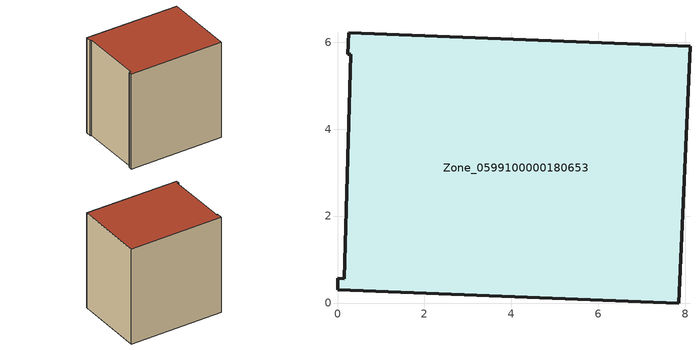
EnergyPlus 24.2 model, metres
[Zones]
Zone_0599100000180653
 floor ground (C_G): 0,0.3 0.01,0.56 0.15,0.56 0.3,5.72 0.24,5.72 0.26,6.21 8.11,5.9 7.85,0 z1.53
 wall outside (C_F): 0.26,6.21 0.24,5.72 0.3,5.72 0.15,0.56 0.01,0.56 0,0.3 7.85,0 8.11,5.9 0.26,6.21 z1.53:9.68
 roof outside (C_R): 0.24,5.72 0.3,5.72 0.15,0.56 0.01,0.56 0,0.3 7.85,0 8.11,5.9 0.26,6.21 z9.68
[BUILDING]
Pand.0599100000180653: North Axis=0; Terrain=City; Loads Convergence Tolerance Value=0.04; Temperature Convergence Tolerance Value=0.4; Solar Distribution=FullExterior; Maximum Number of Warmup Days=25; Minimum Number of Warmup Days=1
[Site:Location]
Rotterdam.The.Hague.AP_ZH_NLD Design_Conditions: Latitude=51.96; Longitude=4.45; Time Zone=1; Elevation=-4.5
[SITE:GROUNDTEMPERATURE:BUILDINGSURFACE]
18, 18, 18, 18, 18, 18, 18, 18, 18, 18, 18, 18
[MATERIAL] Thermal Absorptance=0.9; Solar Absorptance=0.7; Visible Absorptance=0.7
Name | Roughness | Thickness | Conductivity | Density | Specific Heat
G.TI.1946-1964 | MediumSmooth | 0.15 | 1 | 540 | 1210
F.TI.1946-1964 | Rough | 0.3 | 0.857143 | 1920 | 840
R.TI.1946-1964 | MediumRough | 0.2 | 0.277778 | 1500 | 1000
[CONSTRUCTION]
C_G: G.TI.1946-1964
C_F: F.TI.1946-1964
C_R: R.TI.1946-1964
[ZONE]
Zone_0599100000180653: Type=1; Multiplier=1; Ceiling Height=Autocalculate; Volume=Autocalculate; Floor Area=autocalculate; Part of Total Floor Area=Yes
[ZONEINFILTRATION:DESIGNFLOWRATE]
Infil_Zone_0599100000180653: Zone or ZoneList or Space or SpaceList=Zone_0599100000180653; Schedule=AlwaysOn; Design Flow Rate Calculation Method=Flow/Area; Flow Rate per Floor Area=0.003; Constant Term Coefficient=1; Temperature Term Coefficient=0; Velocity Term Coefficient=0; Velocity Squared Term Coefficient=0
[HVACTEMPLATE:ZONE:IDEALLOADSAIRSYSTEM]
Zone_0599100000180653: Maximum Heating Supply Air Temperature=50; Minimum Cooling Supply Air Temperature=13; Maximum Heating Supply Air Humidity Ratio=0.0156; Minimum Cooling Supply Air Humidity Ratio=0.0077; Heating Limit=NoLimit; Cooling Limit=NoLimit; Dehumidification Control Type=ConstantSensibleHeatRatio; Cooling Sensible Heat Ratio=0.7; Dehumidification Setpoint=60; Humidification Control Type=None; Humidification Setpoint=30; Outdoor Air Method=None; Outdoor Air Flow Rate per Person=0.00944; Outdoor Air Flow Rate per Zone Floor Area=0; Outdoor Air Flow Rate per Zone=0; Demand Controlled Ventilation Type=None; Outdoor Air Economizer Type=NoEconomizer; Heat Recovery Type=None; Sensible Heat Recovery Effectiveness=0.7; Latent Heat Recovery Effectiveness=0.65
[ZONECONTROL:THERMOSTAT]
ThermostatControl_Zone_0599100000180653: Zone or ZoneList=Zone_0599100000180653; Control Type Schedule=DualSetpointControlType; Control 1=Thermostat_Zone_0599100000180653; Temperature Difference Between Cutout And Setpoint=0
[THERMOSTATSETPOINT:DUALSETPOINT]
Thermostat_Zone_0599100000180653: Heating Setpoint Temperature Schedule=HeatingSetpoint_Zone_0599100000180653; Cooling Setpoint Temperature Schedule=CoolingSetpoint_Zone_0599100000180653
[SCHEDULE:COMPACT]
HeatingSetpoint_Zone_0599100000180653: Through: 12/31, For: AllDays, Until: 24:00, 21
CoolingSetpoint_Zone_0599100000180653: Through: 12/31, For: AllDays, Until: 24:00, 24
DualSetpointControlType: Through: 12/31, For: AllDays, Until: 24:00, 4
AlwaysOn: Through: 12/31, For: AllDays, Until: 24:00, 1
